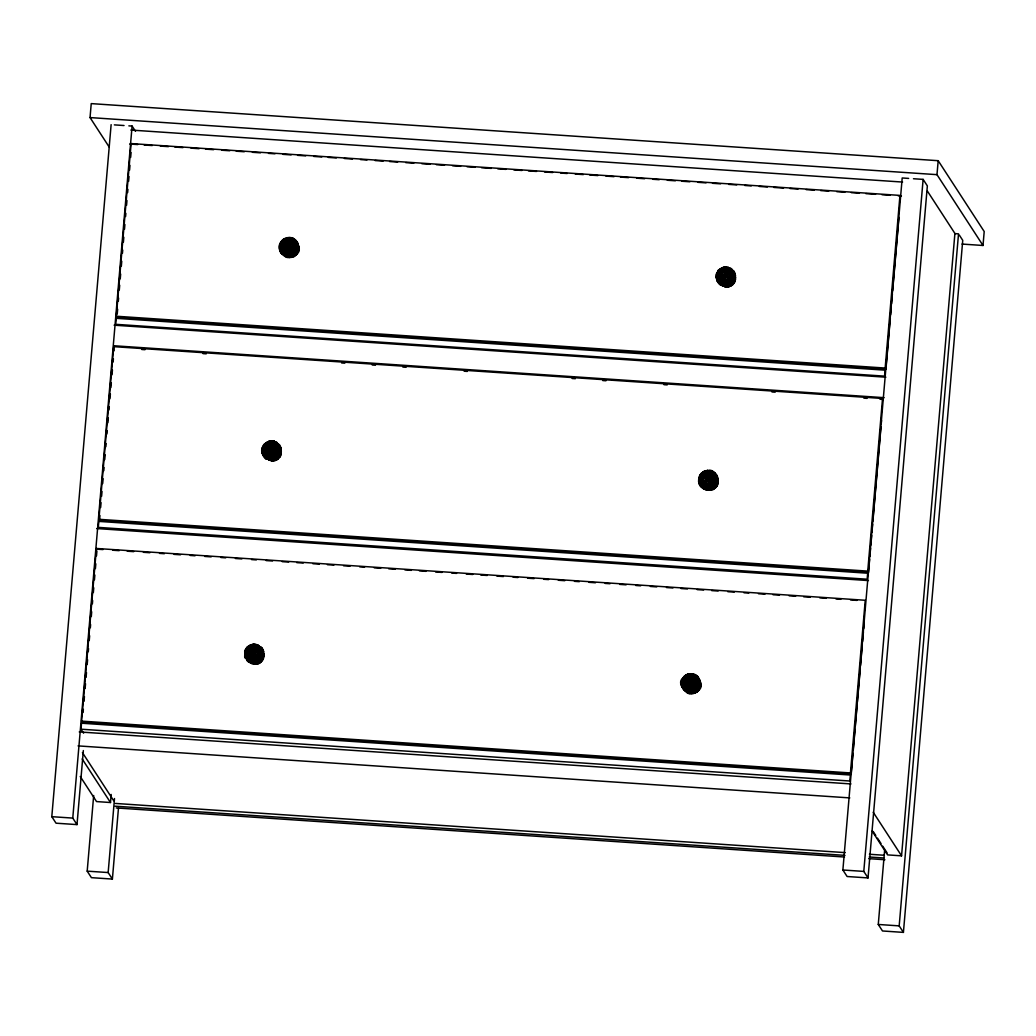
<?xml version="1.0" encoding="UTF-8"?>
<svg xmlns="http://www.w3.org/2000/svg" width="1036" height="1036" viewBox="0 0 1036 1036"><rect width="100%" height="100%" fill="white"/><g stroke="black" fill="none" stroke-linecap="round" stroke-linejoin="round"><path stroke-width="1.5" d="M259.712 646.619L258.236 645.052L253.237 644.275L248.485 646.088L248.99 646.827M297.928 245.441C305.452 256.488 278.826 263.338 285.263 250.984L286.558 250.362L287.024 251.761L286.842 256.578L284.874 256.073L284.887 255.193L288.332 246.179L290.3 242.282L294.03 239.251L295.83 240.896L294.587 239.135C288.733 234.848 279.811 239.575 279.241 246.542C278.956 249.922 280.575 253.354 283.398 255.257C284.201 257.109 293.058 256.76 288.163 256.876L288.332 246.179L289.821 237.503M691.724 673.685L689.95 686.907L690.857 688.059C695.208 702.175 673.491 684.731 683.112 677.92C688.979 668.337 704.726 677.686 698.678 687.373L699.624 687.503L700.168 685.974L700.168 681.17L696.49 675.304C692.178 672.325 685.767 673.62 682.866 677.958L683.475 678.58M253.108 662.69C253.263 665.332 244.677 660.903 250.401 657.718L250.414 656.254L253.457 652.913L261.02 646.93C265.19 650.051 265.203 662.6 258.65 655.361L257.86 654.13L244.988 651.385L244.677 656.63L248.523 661.991L255.206 663.532L255.348 662.639L253.108 662.69L253.056 660.67L254.947 644.25L255.167 645.065M269.995 459.077L269.399 459.945L265.954 458.624L267.845 452.874L277.816 443.628L279.552 444.832L281.002 447.863L281.3 451.217L280.834 453.172L279.824 453.25M285.263 250.984L285.288 249.508L288.332 246.179L295.895 240.197L298.731 246.154L297.721 251.334L296.788 251.204L297.254 249.883M699.831 681.623C707.355 692.657 680.73 699.52 687.166 687.153L687.192 685.69L690.235 682.348L697.798 676.366L700.634 682.335L699.766 687.295L698.808 688.927L697.992 688.59M706.772 488.513L706.176 489.38C700.673 487.606 709.22 478.813 709.634 475.097L713.364 472.066L715.164 473.698L715.228 472.999C700.181 460.217 714.698 497.63 702.732 488.06L704.622 482.31L714.594 473.063L717.184 475.718L718.065 478.969L717.054 484.136L716.122 484.006M725.588 285.366L725.213 286.26L720.162 284.693L722.053 278.943L732.025 269.697L734.615 272.351L735.508 275.589L735.21 278.956L734.485 280.769L733.553 280.639M709.362 471.134L709.155 470.318L707.277 470.564L706.604 474.889L710.877 489.329L712.548 488.707L712.237 487.93L715.254 486.726L711.408 481.598L700.297 474.592L700.906 475.213M254.726 662.483L254.662 664.27C259.181 664.646 263.507 660.981 263.83 656.448C264.672 647.668 249.883 654.584 244.716 654.558L245.053 655.309M272.17 459.116L272.105 460.903C277.143 461.357 281.818 456.669 281.261 451.618L280.303 451.761L281.274 453.108L280.083 454.325L280.51 455.944L276.431 460.075L270.668 460.696L266.848 458.572M726.365 285.185L726.314 286.972C731.351 287.425 736.026 282.737 735.469 277.687C734.161 271.419 721.444 277.091 716.355 277.247L716.899 280.898L720.162 284.693L726.314 286.972L726.417 286.027L727.803 286.959L729.007 285.755L730.639 286.143C731.843 283.385 720.214 263.843 717.728 271.212L718.337 271.846M260.955 647.63L259.155 645.998L256.786 648.523L256.695 649.883L262.121 648.212L261.189 650.012M264.128 445.778L263.52 445.156L264.62 443.835L268.997 441.232L274.061 441.142L277.143 443.24L277.143 442.501C268.169 440.533 270.422 471.678 262.108 453.263C259.117 444.211 272.364 436.557 278.399 444.263L276.586 442.631L274.216 445.156L274.126 446.516L278.852 444.82L279.448 445.48L277.816 443.628M291.647 241.776L291.569 243.136L293.02 243.11L296.995 241.466L298.549 246.581L298.549 248.2L297.5 248.511M697.733 677.065L695.92 675.433L693.55 677.958L693.46 679.318L698.186 677.635L698.782 678.282M710.981 474.592L710.903 475.951L712.367 475.925L716.329 474.281L717.883 481.015L712.198 478.658L698.575 481.041C699.183 494.392 722.882 491.983 717.262 478.243M720.629 269.515L720.124 268.79L724.889 266.977L731.351 268.57L732.607 270.331L730.794 268.687L728.425 271.212L728.334 272.585L733.76 270.901L735.469 277.687L735.042 279.241L734.032 279.319M109.143 146.97L90.041 117.573L91.233 103.613L938.189 160.697L984.2 231.52L983.009 245.48L962.03 244.069M83.346 750.569L77.001 824.604L56.035 823.193L51.8 816.679L111.124 124.657M77.001 824.604L72.766 818.09L132.09 126.068L128.865 125.861M81.002 729.202L81.52 723.206L850.362 775.019L849.844 781.014L81.002 729.202L83.618 733.216M81.611 721.121L96.413 548.458L865.241 600.271L850.439 772.934L851.087 773.918L82.245 722.105L81.611 721.121L850.439 772.934M882.542 398.471L867.741 571.121L868.388 572.105L99.547 520.292L98.912 519.308L113.714 346.646L882.542 398.471L883.19 399.456L879.965 399.236M116.317 316.239L131.119 143.577L899.96 195.403L885.158 368.052L885.793 369.036L116.951 317.223L116.317 316.239L885.158 368.052M83.074 712.509L83.346 709.31M84.033 701.32L84.434 696.529M85.12 688.526L85.535 683.734M86.079 677.337L86.493 672.545M87.179 664.542L87.594 659.751M88.28 651.761L88.552 648.562M89.238 640.572L89.653 635.767M90.326 627.777L90.611 624.578M91.297 616.588L91.699 611.797M92.385 603.794L92.657 600.595M93.344 592.605L93.758 587.813M94.444 579.823L94.859 575.019M95.403 568.622L95.817 563.83M96.503 555.84L96.905 551.035M99.547 520.292L99.961 515.501M100.647 507.498L101.049 502.706M101.606 496.309L102.02 491.517M102.693 483.527L103.108 478.723M103.794 470.732L104.066 467.534M104.753 459.544L105.167 454.752M105.853 446.749L106.125 443.55M106.954 433.967L107.226 430.769M107.912 422.779L108.314 417.974M109 409.984L109.272 406.785M109.958 398.795L110.373 393.991M110.917 387.606L111.331 382.802M112.017 374.812L112.432 370.02M113.118 362.017L113.39 358.819M114.077 350.828L113.714 346.646M117.236 314.025L117.638 309.233M118.324 301.243L118.596 298.044M119.282 290.041L119.697 285.25M120.241 278.852L120.655 274.061M121.341 266.071L121.756 261.266M122.442 253.276L122.714 250.077M123.401 242.087L123.815 237.296M124.488 229.293L124.903 224.501M125.589 216.511L125.861 213.312M126.547 205.322L126.962 200.518M127.648 192.528L127.92 189.329M128.606 181.339L129.021 176.534M129.565 170.15L129.979 165.346M130.666 157.355L131.067 152.564M118.454 808.261L112.393 879.072L91.427 877.66L87.192 871.147L93.68 795.506M80.238 776.482L96.542 801.579L110.489 802.524L111.189 794.457M112.393 879.072L108.158 872.558L114.504 798.536M913.467 178.736L923.128 179.383L927.35 185.897L868.026 877.919L847.111 876.508L842.877 869.994L902.201 177.972L908.637 178.412M853.004 753.302L851.216 774.073L843.964 773.581M853.275 750.103L855.05 729.331M855.335 726.145L857.109 705.361M857.381 702.175L860.256 668.608M860.54 665.423L862.315 644.651M862.587 641.452L863.415 631.856M863.687 628.671L864.231 622.273M869.618 559.479L868.518 572.273L861.266 571.781M869.89 556.293L870.577 548.303M870.849 545.104L871.677 535.521M871.949 532.323L872.636 524.333M872.908 521.134L880.988 426.858M881.26 423.659L881.532 420.461M890.312 318.065L885.935 369.204L878.67 368.712M890.584 314.866L891.271 306.876M891.543 303.69L892.372 294.094M892.643 290.896L898.95 217.392M868.026 877.919L863.791 871.405L923.128 179.383M983.009 245.48L936.984 174.657L938.189 160.697M959.362 235.159L962.742 240.365L903.418 932.387L882.504 930.975L878.269 924.462L884.615 850.439M872.144 831.118L887.593 854.894L901.553 855.84L954.907 233.437L927.44 191.155M903.418 932.387L899.183 925.873L958.52 233.851L955.296 233.644M286.804 238.668L286.428 237.866L291.543 256.527L296.27 254.986L298.705 249.741L297.733 248.381L298.446 246.84M246.723 659.79L247.578 657.653L250.414 656.254L247.215 660.929L249.029 662.017L250.039 661.331L249.404 661.939L253.211 664.05L259 663.454L263.079 659.31L262.639 657.705L263.83 656.474L262.859 655.128M730.885 283.851L733.048 284.421L735.482 279.176M704.752 488.927L706.461 488.772L707.433 490.132L713.208 489.523L717.288 485.379L716.847 483.76L718.039 482.543M690.002 693.498L691.543 692.76L692.929 693.693L698.173 691.167L700.608 685.91L699.637 684.563L700.595 684.42M291.543 256.527L292.903 255.128L293.201 255.905L290.831 251.359L290.986 249.896L283.359 239.355L280.963 241.776L281.572 242.411M275.472 458.495L275.77 459.272L273.4 454.726L273.556 453.263L265.928 442.722M246.697 649.145L246.089 648.523L257.2 655.529L261.059 660.67L258.275 662.651L256.112 656.63L248.485 646.088M729.681 284.563L729.979 285.34L727.596 280.795L727.751 279.331L729.189 279.655L732.698 283.359L731.96 282.932M712.548 488.707L710.165 484.162L710.32 482.698L702.693 472.157L705.775 470.668L706.138 471.471M682.866 677.958L698.912 688.785L696.516 691.245L695.039 692.087L692.89 686.065L685.262 675.524L685.754 676.262M289.536 257.537L289.64 256.591L291.025 257.524L292.23 256.306L293.861 256.708L294.613 255.037L290.986 249.896L292.411 250.22L295.92 253.924L294.613 255.063L295.13 255.931L294.082 254.467L294.613 255.063M272.209 459.958L272.105 460.903L269.697 459.336L269.256 460.204M277.182 458.443L273.556 453.263L274.98 453.587L278.49 457.29L275.705 459.285M254.778 663.325L254.662 664.27L252.266 662.703L250.57 662.885M259.751 661.81L256.112 656.63L257.55 656.953M708.87 490.339L708.974 489.393M691.439 693.706L691.543 692.76M696.49 691.349L697.034 692.113L692.89 686.065L694.314 686.402L697.824 690.105L697.086 689.678M272.779 459.272L272.429 460.217L270.616 454.105L272.39 440.87L272.597 441.686L270.681 440.909L269.826 445.454L274.242 459.855L270.72 460.256L270.616 454.105L269.593 455.128L269.036 459.984L271.005 460.204L271.38 459.298M726.987 285.34L726.637 286.286L724.812 280.173L726.586 266.938L726.806 267.754L724.889 266.977L724.034 271.523L727.285 283.1L728.308 285.962L729.836 284.511L730.626 286.13M709.194 489.652L710.929 488.435L711.007 489.29L709.194 489.652L707.381 483.54L706.358 484.563L706.176 489.38M283.864 240.08L283.359 239.355L284.835 238.474L285.858 242.761L282.051 240.456L282.608 241.142M267.832 442.618L267.392 441.841L268.428 446.127L264.62 443.835M250.401 645.985L249.961 645.208L250.997 649.494L247.19 647.202L246.089 648.523M722.04 268.687L721.6 267.91L722.636 272.196L718.829 269.904L719.385 270.577M704.61 472.053L704.169 471.276L705.205 475.563L701.385 473.271L700.297 474.592M686.738 674.656L687.762 678.93L683.954 676.637L684.511 677.324M297.5 247.125L298.731 246.154L283.993 246.801L279.875 249.378L280.212 250.155L279.526 244.859L280.406 243.136L284.77 243.861L297.021 252.603L296.089 252.421M262.393 656.63L263.403 656.539L263.869 654.584L257.99 652.589L258.974 651.579L263.558 651.243L262.38 652.499M698.575 481.041L699.442 476.068L701.566 473.31M258.301 645.829C256.047 644.936 253.224 654.467 251.683 657.109L251.606 663.364L252.564 662.457M729.94 268.531C727.699 267.638 724.876 277.169 723.322 279.798L723.245 286.053L728.45 285.923M688.927 687.93C686.842 695.091 692.009 693.667 689.95 686.907L688.927 687.93L688.448 686.544C690.002 683.915 692.825 674.371 695.065 675.265L696.477 676.055M726.417 286.027L724.876 286.765L725.2 285.004M282.09 254.196L285.288 249.508L283.89 249.65L280.989 252.913L282.932 252.667M263.39 651.735L262.976 649.663L260.463 650.012L249.521 655.011L245.26 658.21L245.908 658.404L244.716 652.965L245.532 649.883L248.523 650.88L249.909 650.608L249.637 649.274M734.472 272.934L732.102 272.714L725.096 275.615L718.57 279.241L717.197 280.303L717.547 281.093L716.355 277.247L716.627 274.087L717.171 272.585L721.548 273.297L733.786 282.038L732.853 281.857M699.598 679.668L699.002 678.994L694.353 680.561L682.323 687.036L684.55 690.442L685.793 691.452L686.803 690.766M298.264 245.001L292.45 244.379L281.792 249.805L280.134 251.463L283.89 255.27M735.029 274.436L729.227 273.815L729.797 272.546M717.598 477.803L711.784 477.182L699.468 484.278L701.566 484.291M700.168 681.17L694.353 680.561L694.923 679.292M288.112 237.542L287.956 240.87L288.798 241.919L291.504 237.762L291.634 238.565M270.525 444.237L271.367 445.286L274.061 441.142L274.203 441.945M253.535 645.091L253.237 644.275L253.095 647.617L253.937 648.665L256.63 644.509L256.76 645.311M724.734 270.305L725.576 271.354L728.269 267.197L728.412 268.013M707.303 473.685L708.132 474.721L709.233 473.815L710.838 470.577M690.015 673.711L689.859 677.052L690.701 678.101L693.395 673.944L693.537 674.747M263.545 456.293L266.964 451.644L277.894 446.645L280.264 446.866C284.667 453.004 266.135 447.112 262.16 451.191L262.496 451.929L262.147 449.598L266.692 448.64L281.015 452.887L280.277 454.7L279.344 454.571M716.99 279.591L716.64 278.813L718.116 278.036L721.173 277.7L717.754 282.349L720.667 284.719M703.845 475.343L704.104 476.664L702.732 476.948L699.74 475.951L698.924 479.033L699.546 482.957L698.873 482.698L702.408 480.73L703.729 481.08L700.323 485.729L702.266 485.483M296.296 241.453C305.97 256.177 276.042 262.017 279.862 244.651L297.656 249.029L298.446 249.521L296.905 252.745M280.07 451.877L281.3 451.217L276.586 450.129L275.291 450.751L280.432 454.493L279.474 456.112L267.34 447.228L262.976 446.516C256.514 464.905 288.539 461.434 278.852 444.82M699.546 478.153C701.657 476.651 713.182 480.264 717.78 482.323L716.239 485.547L715.423 485.224L717.275 480.264L715.63 474.255M682.31 679.318C676.858 689.95 694.638 697.642 699.015 686.713L694.625 683.566L686.026 681.442L681.766 680.82L681.83 683.125L681.481 682.4L686.026 681.442L685.301 680.315L682.012 679.435L682.659 679.992M283.89 249.65L284.395 248.264L283.074 247.915M249.029 656.384L249.521 655.011L248.2 654.661L245.001 656.112L245.338 656.889M683.488 689.225L683.125 688.409L686.298 684.446L683.242 684.77L681.766 685.56L682.115 686.324L681.494 683.993C683.656 683.022 703.289 680.108 699.391 683.294M251.567 644.599C253.626 648.717 253.16 663.312 258.34 662.639M705.775 470.668L706.604 474.889L705.425 474.216M717.883 479.396L712.198 478.658L713.182 477.648M293.02 243.11L292.45 244.379L297.85 242.916M275.589 446.49L275.019 447.746L276.418 448.212L281.002 447.863L279.811 449.132M258.158 649.857L257.588 651.126L258.974 651.579M712.367 475.925L711.784 477.182L717.184 475.718L716.096 477.272M291.673 256.488L289.86 256.85L289.225 253.911L289.588 250.57L290.831 251.359M271.523 455.257L272.157 453.936L273.4 454.726M256.721 662.367L256.811 663.221L254.998 663.584L254.092 658.624L254.714 657.303L255.957 658.093M725.731 281.326L726.353 280.005L727.596 280.795M708.3 484.693L708.922 483.372L710.165 484.162M690.857 688.059L691.491 686.738L688.331 674.048L688.694 674.837M251.826 663.571L252.266 662.703M723.465 286.273L723.905 285.405L724.876 286.765M706.034 489.639L706.461 488.772M688.59 693.006L689.031 692.139M298.549 248.2L294.017 246.749L292.851 245.856L293.848 244.846M735.327 277.635L730.794 276.198L729.629 275.291L730.613 274.281M261.214 659.155L262.03 659.492L263.002 657.86M733.682 282.18L734.641 280.562L733.889 279.979L729.499 276.819L725.096 275.615L716.627 274.087L716.018 277.661L716.705 277.998M698.238 687.93L697.642 688.953L699.106 690.002L698.316 689.497M287.956 240.87L287.257 242.087L286.091 241.401M253.095 647.617L252.395 648.821L251.217 648.147M689.859 677.052L689.16 678.256L687.995 677.583M263.403 656.539L257.86 654.13L259.155 653.496M735.042 279.241L729.499 276.819L730.794 276.198M700.168 685.974L694.625 683.566L695.92 682.931L700.634 684.032L699.404 684.692M724.203 285.146L723.245 286.053M297.721 251.334L293.525 248.627L292.722 247.384L294.017 246.749M717.054 484.136L712.859 481.429L712.056 480.186L713.364 479.564M699.624 687.503L699.015 686.713M278.425 457.381L279.578 455.969M259.712 661.913L260.269 662.677L259.207 661.201L261.059 660.67M714.529 486.298L715.254 486.726M262.03 659.492L257.2 655.529L258.65 655.361M716.239 485.547L711.408 481.598L712.859 481.429M262.781 453.522L262.432 452.745L266.563 450.168L265.462 449.378M248.2 654.661L249.119 653.535L248.031 652.745L244.716 652.965L245.053 653.69M719.839 277.35L720.758 276.236L719.67 275.446L716.355 275.654L716.692 276.379M702.408 480.73L703.327 479.603L702.24 478.813L698.575 479.344M684.977 684.097L685.897 682.97L684.796 682.18M297.021 252.603L295.856 254.001L295.182 253.496M247.358 647.241L245.234 649.999L244.664 651.605L245.338 652.084M260.321 660.243C267.793 653.47 258.909 640.494 249.974 645.376M260.994 660.748L262.147 659.349M732.633 283.437L733.786 282.038M715.656 484.744C712.341 489.86 704.027 490.132 700.569 485.029M715.203 486.816L716.355 485.418M276.418 448.212L275.421 449.223L276.586 450.129M695.752 681.015L694.755 682.025L695.92 682.931M287.024 251.761L288.047 250.725L288.953 251.89M252.162 658.495L253.172 657.471L254.092 658.624M723.801 281.196L724.812 280.173L725.213 286.26M286.117 255.257L285.301 256.06L283.32 254.105M687.166 687.153L688.448 686.544L686.777 692.242L688.021 691.439M248.588 646.205L247.19 647.202L247.746 647.889M260.412 659.919L254.714 662.664M720.227 268.894L716.886 272.701L716.303 274.294L716.977 274.786L717.171 272.585M732.051 282.608L730.859 283.903L731.908 285.379L731.351 284.615L732.698 283.359M696.516 691.206L697.824 690.105M704.234 487.399L703.224 488.085L701.981 487.062L699.209 482.18M279.927 246.944L279.591 246.218L284.123 245.26L283.398 244.133M719.67 275.446L720.901 274.708L720.162 273.569M248.031 652.745L249.249 652.007L248.523 650.88M702.24 478.813L703.457 478.075L702.732 476.948M730.833 283.657C726.909 286.571 720.81 285.703 718 281.662M729.914 285.353L731.39 284.473M258.042 661.875L259.246 661.149M267.832 454.351L269.114 453.729L269.593 455.128M722.04 280.419L723.322 279.798L721.639 285.509L723.905 285.405M250.401 657.718L251.683 657.109L250.44 662.794M704.61 483.786L705.892 483.164L706.358 484.563M288.099 257.316L289.64 256.591M720.603 283.152L718.855 283.631L722.053 278.943L720.667 279.085M703.159 486.519L701.424 486.998L704.622 482.31L703.237 482.452M280.406 243.136L280.756 243.823M262.976 446.516L263.325 447.189M245.532 649.883L245.882 650.556M699.74 475.951L700.09 476.625M721.626 268.078C725.809 265.954 731.144 267.651 733.656 271.549M729.979 285.34L726.637 286.286M274.514 458.857L275.628 458.443L276.418 460.062M275.77 459.272L272.429 460.217M710.877 489.329L713.959 487.839L710.32 482.698L711.758 483.022M693.498 691.802L694.806 691.31L695.104 692.087L693.447 692.695L691.491 686.738L692.734 687.528M728.425 271.212L727.065 271.73L726.663 270.435M274.216 445.156L272.856 445.661L272.455 444.366M256.786 648.523L255.426 649.028L255.024 647.746M693.55 677.958L692.203 678.463L691.789 677.181M693.447 692.695L691.763 693.019M685.301 680.315L686.674 680.043L686.402 678.722M286.35 238.06L292.631 238.487L296.879 242.113M297.733 248.381L298.692 248.251M717.067 481.196L718.039 481.054M280.963 241.776L284.77 243.861L284.499 242.541M717.728 271.212L721.548 273.297L721.276 271.976M263.52 445.156L267.34 447.228L267.068 445.907M293.525 248.627L292.074 248.782L292.411 250.22M730.289 278.062L728.852 278.218L729.189 279.655M276.094 451.994L274.644 452.162L274.98 453.587M695.428 684.796L693.978 684.964L694.314 686.402M266.459 453.017L267.845 452.874L264.827 456.798L265.203 457.627L264.154 456.41M685.793 685.819L687.192 685.69L684.161 689.6L684.55 690.442M707.277 470.564L711.965 471.289L716.213 474.915M708.935 488.552L710.113 488.526L710.346 490.313M707.497 489.691L709.414 489.601M90.041 117.573L936.984 174.657M114.348 124.877L124.035 125.524M130.86 130.057L902.589 182.064M129.655 144.017L137.736 144.561M144.185 145.001L152.266 145.545M160.334 146.089L168.415 146.633M174.864 147.06L182.945 147.604M191.012 148.148L199.08 148.692M205.542 149.132L213.61 149.676M221.691 150.22L229.759 150.764M236.221 151.204L244.289 151.748M252.37 152.292L260.437 152.836M268.505 153.38L274.967 153.807M283.035 154.351L291.116 154.895M297.565 155.335L305.646 155.879M313.714 156.423L321.782 156.967M328.244 157.407L336.311 157.951M344.392 158.495L352.46 159.039M360.541 159.583L366.99 160.01M375.071 160.554L383.139 161.098M389.601 161.538L397.669 162.082M405.736 162.626L413.817 163.17M421.885 163.714L429.966 164.258M436.415 164.698L444.496 165.242M452.564 165.786L460.631 166.33M467.094 166.757L475.161 167.301M481.623 167.741L491.31 168.389M497.772 168.829L505.84 169.373M513.908 169.917L521.989 170.461M528.451 170.901L536.519 171.445M544.586 171.989L552.667 172.533M560.735 173.077L567.197 173.504M575.265 174.048L583.333 174.592M589.795 175.032L597.863 175.576M605.943 176.12L614.011 176.664M620.473 177.091L628.541 177.635M636.622 178.179L644.69 178.723M652.758 179.267L659.22 179.707M667.288 180.251L675.368 180.795M681.817 181.235L689.898 181.779M697.966 182.323L706.047 182.867M712.496 183.294L720.577 183.838M728.645 184.382L736.713 184.926M744.793 185.47L751.242 185.91M759.323 186.454L767.391 186.998M773.853 187.438L783.54 188.086M790.002 188.526L798.07 189.07M806.137 189.614L814.218 190.158M820.667 190.585L828.748 191.129M836.816 191.673L844.884 192.217M851.346 192.657L859.414 193.201M865.876 193.641L875.562 194.289M882.024 194.729L890.092 195.273M898.173 195.817L901.398 196.024M117.884 317.443L125.149 317.922M114.128 325.187L885.871 377.195M113.986 345.765L884.109 397.669M141.751 349.482L144.975 349.702M203.004 353.613L206.229 353.82M341.621 362.95L344.833 363.17M372.235 365.009L375.459 365.229M402.862 367.081L406.086 367.301M464.115 371.212L467.34 371.419M572.105 378.49L575.33 378.697M602.732 380.549L605.956 380.769M663.972 384.68L667.197 384.9M771.975 391.958L775.187 392.178M863.843 398.148L867.067 398.368M98.912 519.308L867.741 571.121M100.479 520.499L107.744 520.991M96.698 528.554L868.427 580.574M98.174 549.248L103.017 549.572M112.704 550.22L119.153 550.66M127.234 551.204L133.683 551.644M143.369 552.292L149.832 552.732M159.518 553.379L164.361 553.703M174.048 554.364L180.51 554.791M190.197 555.451L195.04 555.775M204.727 556.423L211.189 556.863M220.875 557.51L225.719 557.834M235.405 558.495L241.854 558.922M251.541 559.582L256.384 559.906M266.084 560.567L272.533 560.994M282.219 561.654L288.681 562.082M296.749 562.626L303.211 563.066M312.898 563.713L319.36 564.154M327.428 564.698L333.89 565.125M343.576 565.785L350.026 566.213M359.725 566.873L364.568 567.197M374.255 567.845L380.704 568.285M388.785 568.829L395.234 569.269M404.921 569.917L411.383 570.357M419.45 570.901L425.913 571.328M435.599 571.989L442.061 572.416M451.748 573.076L456.591 573.4M466.278 574.048L472.74 574.488M480.808 575.032L487.27 575.472M496.956 576.12L503.405 576.56M513.092 577.207L517.935 577.531M527.622 578.192L534.084 578.619M543.77 579.279L548.614 579.603M558.3 580.251L564.762 580.691M574.449 581.338L579.292 581.675M588.979 582.323L595.441 582.763M605.128 583.41L609.971 583.734M619.657 584.395L626.12 584.822M635.806 585.482L640.649 585.806M650.336 586.454L656.785 586.894M666.472 587.541L672.934 587.982M681.002 588.526L687.464 588.966M697.15 589.613L703.612 590.054M711.68 590.598L718.142 591.025M727.829 591.685L734.291 592.113M743.977 592.773L748.821 593.097M758.507 593.745L764.957 594.185M773.037 594.729L779.486 595.156M789.173 595.817L795.635 596.257M803.716 596.801L810.165 597.228M819.852 597.889L826.314 598.316M836 598.976L840.843 599.3M850.53 599.948L856.992 600.388M83.178 722.312L90.443 722.804M79.254 731.934L850.996 783.941M78.063 745.894L849.805 797.901M115.462 803.444L845.221 852.628M869.437 854.26L883.967 855.244M115.126 806.189L844.987 855.373M869.217 857.005L883.747 857.989M116.265 807.938L844.508 857.018M868.738 858.65L884.886 859.738M51.8 816.679L72.766 818.09M842.877 869.994L863.791 871.405M87.192 871.147L108.158 872.558M878.269 924.462L899.183 925.873M253.949 662.664L248.627 661.162L245.558 657.601M734.278 280.393L735.223 280.601M297.513 250.958L298.446 251.165L296.736 250.634M716.847 483.76L717.78 483.967L716.07 483.436M280.083 454.325L281.015 454.532M699.417 687.14L700.349 687.334L698.64 686.816M262.639 657.705L263.571 657.899M265.643 451.282L266.964 451.644L262.989 454.234L263.338 455.024M710.968 471.38L712.509 471.898L711.965 471.289L709.634 475.097L709.233 473.815M687.205 692.229L688.746 692.76M279.927 248.562L279.591 247.811L283.993 246.801L282.893 246.011M733.112 281.183L734.718 281.986M717.288 485.353L715.669 484.55L715.086 485.586L716.549 486.635L715.759 486.13M278.904 455.115L280.51 455.918M261.46 658.482L263.079 659.284M294.587 239.873L293.097 238.319L290.3 242.282L289.899 240.999M722.856 270.849L724.034 271.523L723.206 267.301L723.568 268.104M268.661 444.781L269.826 445.454L268.997 441.232L269.36 442.035M733.19 282.75L733.98 283.268L732.517 282.206M296.413 253.315L297.215 253.833L295.752 252.771M278.982 456.682L279.772 457.2L278.308 456.151M261.551 660.061L262.341 660.567L260.878 659.518M687.308 692.307L685.223 690.274M702.654 486.907L703.612 488.008M262.768 448.717L262.095 448.238L266.692 448.64L265.967 447.513M733.035 284.408L731.753 283.126L734.705 276.897L733.061 270.888M714.322 486.493L715.604 487.775M294.988 253.69L296.257 254.973M696.891 689.872L698.16 691.154M260.114 660.437L261.396 661.719M701.942 473.957L701.385 473.271L704.182 471.445L707.446 470.344L707.743 471.16M713.921 487.982L714.464 488.746L713.415 487.27M277.156 458.547L277.7 459.311M702.693 472.157L703.198 472.895M873.218 812.237L901.553 855.84M873.154 831.468L875.77 835.495M877.505 838.163L880.988 843.524M882.724 846.192L887.075 852.887M132.09 126.068L135.483 131.287M96.413 548.458L97.047 549.443M82.414 752.576L113.727 800.776M82.168 758.935L110.489 802.524M717.197 280.303L718.362 282.478M262.017 648.847L262.833 650.232M262.315 650.932L263.053 652.175M712.392 487.878L713.195 489.497M694.962 691.245L695.752 692.877M293.058 255.076L293.861 256.695M280.497 448.808L281.002 450.181M728.722 284.926L729.24 286.661L729.007 285.755M711.279 488.306L711.81 490.028L711.564 489.121M693.848 691.672L694.366 693.395L694.133 692.488M291.945 255.491L292.463 257.226L292.23 256.306M257.083 662.237L257.601 663.959L257.355 663.053M274.799 459.686L275.032 460.593M263.571 653.548L263.83 654.985M727.557 285.159L727.79 286.946M273.349 459.09L273.582 460.878M255.918 662.457L256.138 664.244M98.821 521.393L98.303 527.389L867.145 579.215L867.663 573.206L98.821 521.393M116.226 318.324L115.721 324.32L884.55 376.146L885.068 370.15L116.226 318.324M281.339 244.755C278.503 254.014 293.81 257.627 295.791 248.316C298.614 239.057 283.307 235.444 281.339 244.755M263.908 448.122C261.072 457.381 276.379 461.007 278.347 451.683C281.183 442.424 265.876 438.811 263.908 448.122M246.464 651.502C243.628 660.748 258.948 664.374 260.917 655.05C263.753 645.804 248.446 642.178 246.464 651.502M718.103 274.19C715.28 283.45 730.587 287.063 732.556 277.752C735.392 268.492 720.085 264.879 718.103 274.19M700.673 477.557C697.837 486.816 713.144 490.442 715.125 481.118C717.961 471.872 702.654 468.246 700.673 477.557M683.242 680.937C680.406 690.183 695.713 693.809 697.681 684.498C700.517 675.239 685.21 671.613 683.242 680.937"/></g></svg>
